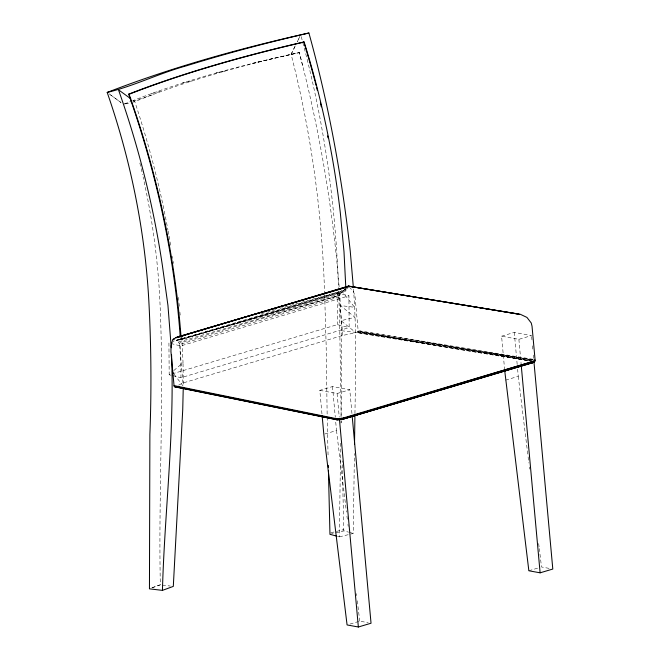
<?xml version="1.0" encoding="UTF-8"?>
<svg xmlns="http://www.w3.org/2000/svg" width="660" height="660" viewBox="0 0 660 660"><rect width="100%" height="100%" fill="white"/><g stroke="black" fill="none" stroke-linecap="round" stroke-linejoin="round"><path stroke-width="0.49" stroke-dasharray="3.3 2.47" d="M152.171 587.845L160.322 584.809C158.334 487.352 164.752 389.812 159.448 292.421A574.365 416.542 69.9 0 0 147.568 198.355L143.105 176.839M337.491 536.349L339.372 536.861L340.667 442.579M340.931 423.109L340.964 421.063M341.014 416.963C341.657 375.202 342.796 333.366 339.463 291.687M339.372 536.861L353.298 533.437L354.395 453.511M354.94 413.548C355.624 371.795 356.68 329.983 353.413 288.304M178.612 385.11L182.968 382.981L342.812 335.396L357.291 332.409L358.157 330.685L355.063 296.629L353.546 291.572L350.006 287.875M342.812 335.396L339.306 296.942L340.296 293.857L345.823 288.659M252.483 63.343L299.326 52.602C242.822 64.886 186.574 79.489 132.709 100.741M297.297 41.761L299.896 36.457L297.256 41.828M324.629 294.376C322.204 213.444 311.289 132.751 291.109 54.31L295.936 44.5M257.647 62.139L291.118 54.31L295.993 44.418M173.819 370.532L183.035 362.703L181.88 337.268M345.84 288.667L343.695 290.483L176.393 340.288L172.846 339.487M348.455 287.562L343.695 290.483L280.219 308.352M151.874 587.755L160.322 584.809M261.319 61.471C218.386 72.287 175.807 84.876 134.797 101.681L132.899 102.118M124.361 103.966L131.786 101.096M124.385 104.016L129.17 102.448M132.998 101.194L152.138 94.941M330.775 532.826L343.786 529.592L342.202 460.829M170.899 342.416L337.153 292.867L348.925 295.82L349.173 327.583L180.956 377.718L172.12 375.499M180.312 337.813A603.356 375.416 71.5 0 1 180.452 339.834L345.923 290.945L345.856 289.006M180.485 339.842L345.923 290.945M170.89 343.497L180.708 345.955L348.925 295.82M168.927 343.002L169.183 374.764L171.146 374.179M172.128 373.882L337.4 324.629L349.173 327.583M321.956 413.87L319.82 390.357L332.5 386.578L349.784 389.738L352.019 414.315M501.584 336.188L514.272 332.401L531.556 335.56L518.875 339.339L501.584 336.188L504.562 368.89M319.82 390.357L337.103 393.517L349.784 389.738M324.794 434.016L336.501 430.526L335.379 418.267M505.585 380.135L518.265 376.357L517.621 369.204M350.006 624.071L359.758 621.159L368.214 622.702M528.85 570.768L538.601 567.856M340.296 293.857L176.393 340.288L179.173 343.175L339.487 295.449L176.393 340.288L174.545 338.374M182.968 382.981L179.47 344.528L339.306 296.942M178.555 342.004L339.487 295.449M261.376 313.657L276.251 309.466M329.967 534.311L343.901 530.887L348.596 532.166M125.326 103.884L131.959 102.341M151.148 93.604L161.89 91.154M182.341 83.036L192.439 80.776M216.191 72.93L225.654 70.859M291.118 54.31L299.318 52.627M341.459 330.726L355.517 332.384L341.038 320.702L354.964 317.287L340.403 305.572L354.593 307.288L339.817 288.502M162.327 585.106L170.313 586.047M530.013 360.492L357.786 331.947L533.47 360.03L358.157 330.685L533.544 359.37M357.786 331.947L533.453 360.253M358.091 331.345L533.47 360.03M532.034 360.83L357.291 332.409L531.44 361.243L356.672 332.656M549.046 568.359L541.53 566.989L539.294 548.633M169.183 374.764L171.138 375.26M349.536 532.422L353.298 533.437M133.163 100.493L134.797 101.681C148.723 143.69 159.976 186.599 167.962 230.142M174.116 374.245L183.282 386.29L183.035 362.703M301.274 36.655L302.544 41.572M302.8 42.553C323.796 121.143 335.354 202.133 338.308 283.396L338.473 288.131M302.585 65.538L299.326 52.602C319.374 129.294 332.78 207.751 339.133 286.77M139.854 163.061L142.684 174.817M179.173 343.175L179.47 344.528M168.151 231.14L168.787 234.415M169.117 236.239L170.932 247.335M172.425 256.41L172.755 258.423M173.25 261.451L173.522 263.447M178.249 297.371L178.67 300.366M518.265 376.357L527.975 455.87M528.099 456.885L528.841 463.007M529.337 467.082L529.592 469.12M538.667 543.543L539.17 547.618M336.501 430.526L346.45 512.086M346.945 516.161L347.317 519.222M347.944 524.312L348.191 526.358M356.4 593.637L356.647 595.675M357.274 600.773L359.758 621.159M179.008 303.32L179.305 306.257M179.899 312.139L180.196 315.076M531.646 336.584L532.117 341.707M532.488 345.799L532.95 350.922M533.321 355.022L533.791 360.137M518.875 339.339L521.111 363.916M514.272 332.401L517.242 365.112M337.103 393.517L339.248 417.07M332.5 386.578L335.288 417.244M343.786 529.592L343.901 530.887M324.671 295.391L326.155 345.493L327.17 416.031M338.58 290.969L339.603 319.489L341.187 416.691M341.286 420.791L341.335 422.845M327.195 417.054L328.111 457.116M337.153 292.867L337.4 324.629M180.708 345.955L180.956 377.718M181.03 336.971A604.106 375.886 71.5 0 1 181.252 340.007M345.04 288.7A603.223 384.029 75.4 0 1 345.097 290.755M120.994 102.539L108.817 93.621L120.978 102.547"/><path stroke-width="0.99" d="M171.55 354.775C174.603 433.389 164.587 511.846 162.434 590.37L149.449 588.844L149.878 434.486A1227.955 890.53 69.9 0 0 148.937 302.915A574.357 416.534 69.9 0 0 107.192 92.433C172.631 67.048 240.446 48.246 308.897 33C328.713 104.354 342.012 177.392 350.229 250.957L353.347 287.306M354.519 444.287L354.915 415.594M183.232 388.327L182.737 409.703L173.308 586.393L162.434 590.37M172.12 341.608L171.055 346.005L170.94 351.549L174.042 385.613L335.338 418.448L339.306 418.597L339.521 419.859L342.977 419.29L343.538 417.895L533.214 361.366L535.12 360.236L532.026 326.172L531.242 322.987L526.952 317.419L520.361 314.3L348.661 286.217L176.08 337.664L184.016 335.437M342.977 419.29L342.548 419.331L532.768 362.686L533.214 361.366L343.505 418.506L339.372 419.199L335.495 419.05L174.166 386.207L174.042 385.613M534.575 360.814L533.932 362.216L532.224 362.802L532.768 362.686L343.307 419.001L337.45 419.677L335.833 419.504L335.338 418.448M349.247 287.084L348.43 286.077L176.08 337.664L347.663 286.82L348.43 286.077L519.082 314.218L348.661 286.217M534.088 361.3L534.616 360.591L534.971 361.078L533.181 362.414L534.394 361.729L533.305 361.663M172.334 340.733C175.048 336.93 179.999 336.039 184.338 335.437M172.846 339.487L174.545 338.374M339.521 419.859L337.738 419.892L337.111 418.638M343.307 419.001L533.131 362.159L534.971 361.078L534.757 359.733M180.163 335.791A603.356 375.416 71.5 0 0 128.667 94.174L133.345 92.359A702.133 179.833 -4.2 0 1 303.773 41.984L304.153 42.067A603.438 384.161 75.4 0 1 340.304 212.602L344.008 251.897L345.782 287.067M322.146 415.907L323.821 434.313L347.077 624.938L358.355 627L371.036 623.221L352.209 416.361M504.752 370.936L528.85 570.768L540.119 572.822L552.799 569.044L533.882 361.16M343.505 418.506L533.131 362.159M177.936 336.814L347.663 286.82M308.897 33C267.721 42.52 226.825 53.237 186.466 65.802C159.522 73.128 134.318 85.973 107.2 92.425M304.153 42.067L297.742 43.552A701.456 179.66 -4.2 0 0 129.038 94.264L128.65 94.182M339.306 418.597L343.538 417.895M174.166 386.207L175.123 386.81M337.738 419.892L174.751 386.851M341.171 419.644L341.566 418.333M174.421 386.644L336.806 419.719L335.833 419.504M336.55 536.093L329.967 534.311L328.424 470.464M130.713 98.711L118.47 89.801A697.447 505.799 69.9 0 1 162.376 265.427L167.937 305.341L171.254 347.746M172.285 371.836L173.506 373.445M521.293 365.97L540.119 572.822M339.43 419.116L358.355 627M328.3 465.333L328.35 467.387M129.046 94.264A604.106 375.886 71.5 0 1 180.956 335.965M303.773 41.976A603.223 384.029 75.4 0 1 314.812 80.561M315.067 81.526A603.223 384.029 75.4 0 1 316.074 85.412M316.577 87.351A603.223 384.029 75.4 0 1 317.311 90.272M320.413 102.927A603.223 384.029 75.4 0 1 321.329 106.837M327.624 135.911A603.223 384.029 75.4 0 1 328.003 137.841"/></g></svg>
